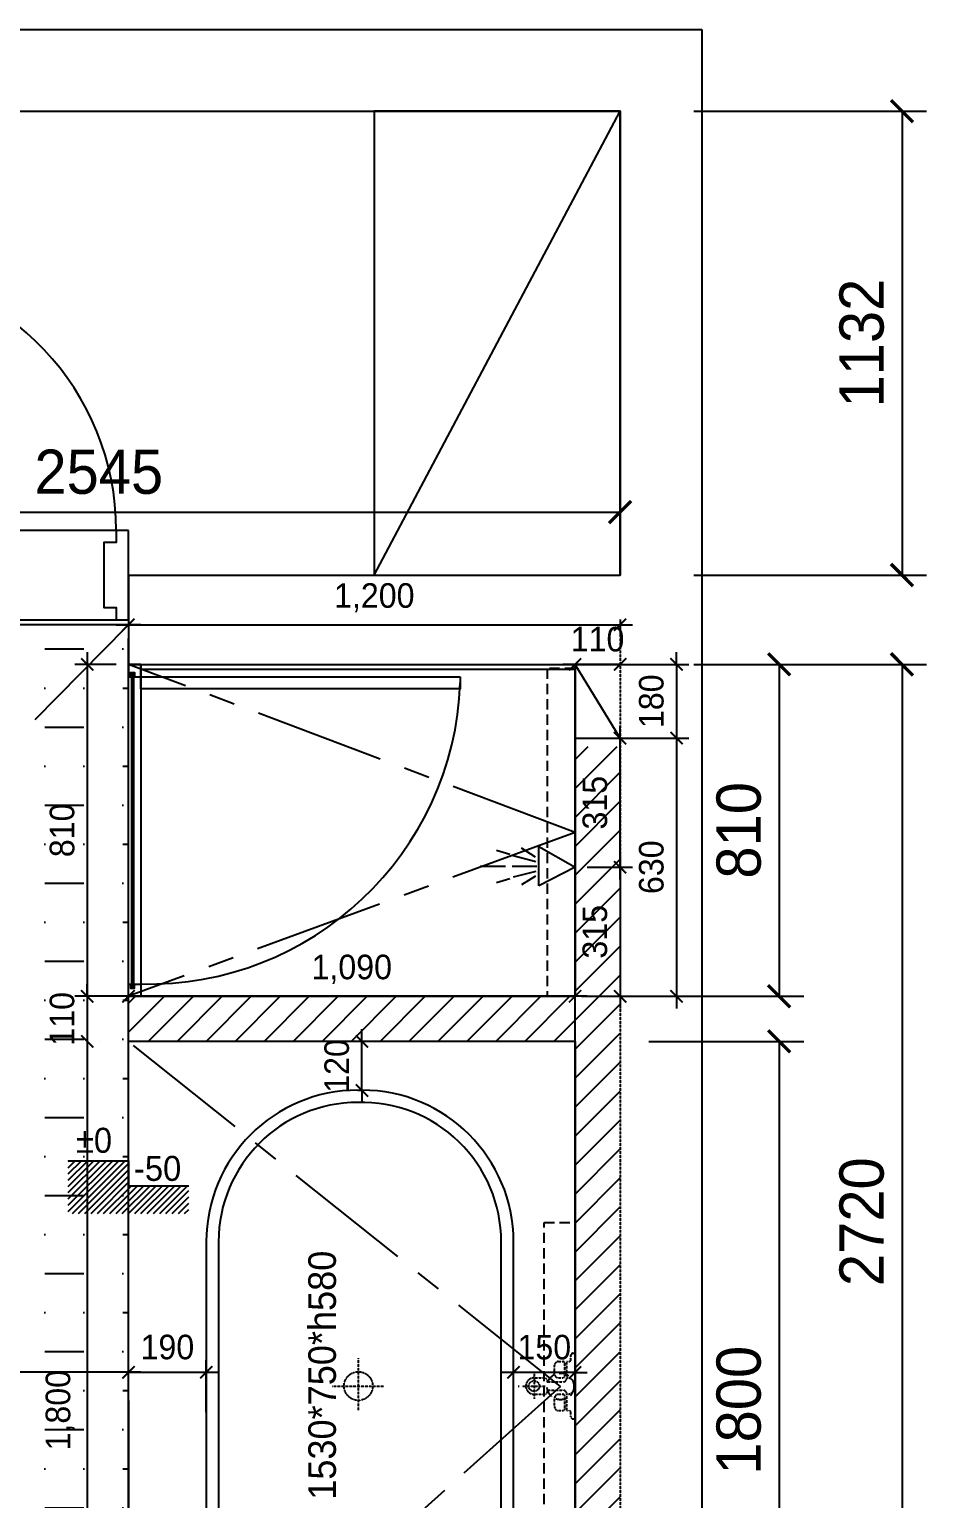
# Model space of a CAD drawing. Header units: millimetres. Extents: x 217202 to 745838, y -6815 to 171372.
# Drawn here: x 387307 to 389498, y 4748 to 8333 of the extents above; entities that cross this region are included whole.
import ezdxf

# ---------------------------------------------------------------- set-up
doc = ezdxf.new("R2010")
doc.units = ezdxf.units.MM
doc.header["$PDMODE"] = 3
doc.linetypes.add('CENTER', pattern=[50.8, 31.75, -6.35, 6.35, -6.35])
doc.linetypes.add('DASHED', pattern=[0.75, 0.5, -0.25])
doc.layers.get('DEFPOINTS').update_dxf_attribs({"color": 248})
for name, color, linetype in [('0-ELC TEXT', 7, 'Continuous'), ('03-WAL NEW', 3, 'Continuous'), ('06-FUR', 6, 'Continuous'), ('06-LIGHT', 4, 'Continuous'), ('07-DIM', 5, 'Continuous'), ('BATH', 4, 'Continuous'), ('C-WALL1', 2, 'Continuous'), ('CO-BATH', 6, 'Continuous'), ('FUR', 8, 'DASHED'), ('HAT', 5, 'Continuous'), ('TOILET-1', 6, 'Continuous'), ('도면층4', 4, 'Continuous'), ('도면층5', 5, 'Continuous')]:
    doc.layers.add(name, color=color, linetype=linetype)
doc.styles.add('HY 울릉도 L', font='')
doc.styles.add('YOURNAME', font='HY울릉도M.TTF')
doc.styles.add('코레일둥고', font='Korail_Round_Gothic_Medium.ttf')
doc.styles.get('HY 울릉도 L').set_extended_font_data('HY울릉도L')
doc.dimstyles.new('30', dxfattribs={"dimscale": 30, "dimtxt": 2, "dimasz": 1, "dimexe": 1, "dimexo": 1, "dimgap": 1, "dimtad": 1, "dimdec": 0, "dimrnd": 0.05, "dimdsep": 46, "dimlunit": 6, "dimtxsty": 'HY 울릉도 L', "dimblk": 'ARCHTICK', "dimcen": 2.5, "dimdle": 1, "dimclrd": 133, "dimclre": 133, "dimclrt": 30, "dimadec": 0, "dimazin": 0, "dimtfac": 1, "dimtdec": 0, "dimtix": 1, "dimtmove": 2, "dimatfit": 3, "dimldrblk": 'ARCHTICK', "dimfxl": 1, "dimlwd": -1, "dimlwe": -1, "dimarcsym": 0})
doc.dimstyles.new('YOURNAME-60', dxfattribs={"dimscale": 60, "dimtxt": 1.8, "dimasz": 0.9, "dimexe": 1, "dimexo": 3, "dimgap": 0.7, "dimtad": 1, "dimdec": 0, "dimzin": 0, "dimdsep": 46, "dimtxsty": 'YOURNAME', "dimblk": 'ARCHTICK', "dimcen": 0, "dimclrd": 1, "dimclre": 1, "dimclrt": 7, "dimadec": 0, "dimazin": 0, "dimtfac": 1, "dimtdec": 0, "dimtix": 1, "dimtmove": 2, "dimatfit": 3, "dimldrblk": 'ARCHTICK', "dimfxl": 1, "dimtolj": 1, "dimtzin": 0, "dimarcsym": 0})

# ---------------------------------------------------------------- blocks, each defined once
blk = doc.blocks.new('_ArchTick')
at = {"color": 0, "linetype": 'ByBlock', "const_width": 0.15}
blk.add_lwpolyline([(-0.5, -0.5), (0.5, 0.5)], dxfattribs=at)
blk = doc.blocks.new('*D813')
at = {"layer": 'DEFPOINTS', "color": 0, "transparency": 16777216}
for p in [(388749.4, 7154.7), (388749.4, 7005.8), (386204.4, 6983.3)]:
    blk.add_point(p, dxfattribs=at)
at = {"layer": 'HAT', "color": 1, "lineweight": -2, "transparency": 16777216}
for p, q in [((386204.4, 7163.3), (386204.4, 7214.7)), ((388749.4, 7185.8), (388749.4, 7214.7)), ((386204.4, 7154.7), (388749.4, 7154.7))]:
    blk.add_line(p, q, dxfattribs=at)
at = {"layer": 'HAT', "color": 1, "lineweight": -2, "transparency": 16777216, "xscale": 54, "yscale": 54, "zscale": 54, "rotation": 180}
blk.add_blockref('_ArchTick', (386204.4, 7154.7), dxfattribs=at)
at = {"layer": 'HAT', "color": 1, "lineweight": -2, "transparency": 16777216, "xscale": 54, "yscale": 54, "zscale": 54}
blk.add_blockref('_ArchTick', (388749.4, 7154.7), dxfattribs=at)
at = {"layer": 'HAT', "color": 7, "transparency": 16777216, "insert": (387476.9, 7252.7), "char_height": 108, "attachment_point": 5, "style": 'YOURNAME'}
blk.add_mtext('\\A1;2545', dxfattribs=at)
blk = doc.blocks.new('*D814')
at = {"layer": '06-FUR', "color": 133, "transparency": 16777216}
for p, q in [((387549.4, 6892.6), (387549.4, 6849.9)), ((388749.4, 6892.6), (388749.4, 6849.9)), ((387519.4, 6879.9), (388779.4, 6879.9))]:
    blk.add_line(p, q, dxfattribs=at)
at = {"layer": 'DEFPOINTS', "color": 0, "transparency": 16777216}
for p in [(387549.4, 6922.6), (388749.4, 6922.6), (388749.4, 6879.9)]:
    blk.add_point(p, dxfattribs=at)
at = {"layer": '06-FUR', "color": 133, "transparency": 16777216, "xscale": 30, "yscale": 30, "zscale": 30, "rotation": 180}
blk.add_blockref('_ArchTick', (387549.4, 6879.9), dxfattribs=at)
at = {"layer": '06-FUR', "color": 133, "transparency": 16777216, "xscale": 30, "yscale": 30, "zscale": 30}
blk.add_blockref('_ArchTick', (388749.4, 6879.9), dxfattribs=at)
at = {"layer": '06-FUR', "color": 30, "transparency": 16777216, "insert": (388149.4, 6945.8), "char_height": 60, "attachment_point": 5, "style": 'HY 울릉도 L'}
blk.add_mtext('1,200', dxfattribs=at)
blk = doc.blocks.new('*D815')
at = {"layer": '06-FUR', "color": 133, "transparency": 16777216}
for p, q in [((386849.4, 6909.9), (386849.4, 6909.9)), ((387549.4, 6892.6), (387549.4, 6849.9)), ((387579.4, 6879.9), (386819.4, 6879.9))]:
    blk.add_line(p, q, dxfattribs=at)
at = {"layer": 'DEFPOINTS', "color": 0, "transparency": 16777216}
for p in [(387549.4, 6922.6), (386849.4, 6879.9), (386849.4, 6879.9)]:
    blk.add_point(p, dxfattribs=at)
at = {"layer": '06-FUR', "color": 133, "transparency": 16777216, "xscale": 30, "yscale": 30, "zscale": 30, "rotation": 180}
blk.add_blockref('_ArchTick', (386849.4, 6879.9), dxfattribs=at)
at = {"layer": '06-FUR', "color": 133, "transparency": 16777216, "xscale": 30, "yscale": 30, "zscale": 30}
blk.add_blockref('_ArchTick', (387549.4, 6879.9), dxfattribs=at)
at = {"layer": '06-FUR', "color": 30, "transparency": 16777216, "insert": (387199.4, 6941.1), "char_height": 60, "attachment_point": 5, "style": 'HY 울릉도 L'}
blk.add_mtext('700', dxfattribs=at)
blk = doc.blocks.new('*D846')
at = {"layer": 'DEFPOINTS', "color": 0, "transparency": 16777216}
for p in [(388749.4, 8133.3), (388749.4, 7001.3), (389437.6, 7001.3)]:
    blk.add_point(p, dxfattribs=at)
at = {"layer": 'HAT', "color": 1, "lineweight": -2, "transparency": 16777216}
for p, q in [((388929.4, 8133.3), (389497.6, 8133.3)), ((389437.6, 8133.3), (389437.6, 7001.3)), ((388929.4, 7001.3), (389497.6, 7001.3))]:
    blk.add_line(p, q, dxfattribs=at)
at = {"layer": 'HAT', "color": 1, "lineweight": -2, "transparency": 16777216, "xscale": 54, "yscale": 54, "zscale": 54}
for p, rotation in [((389437.6, 8133.3), 90), ((389437.6, 7001.3), 270)]:
    blk.add_blockref('_ArchTick', p, dxfattribs=dict(at, rotation=rotation))
at = {"layer": 'HAT', "color": 7, "transparency": 16777216, "insert": (389339.5, 7567.3), "char_height": 108, "attachment_point": 5, "rotation": 90, "style": 'YOURNAME'}
blk.add_mtext('\\A1;1132', dxfattribs=at)
blk = doc.blocks.new('AC-8')
at = {"layer": 'BATH'}
for p, q in [((-50.8, 54), (-0.1, 142.7)), ((-0.1, 142.7), (45.4, 54)), ((45.4, 54), (-50.8, 54)), ((-24.7, 46.5), (-46.3, 12.2)), ((-13.5, 47.3), (-27.7, -7.9)), ((-1.6, 49.5), (-1.6, -10.8)), ((10.4, 47.3), (24.5, -7.9)), ((21.6, 46.5), (43.2, 12.2)), ((-31.4, -16.2), (-41.1, -49)), ((-1.6, -27.3), (-1.6, -88.5)), ((28.3, -16.2), (38, -49))]:
    blk.add_line(p, q, dxfattribs=at)
blk = doc.blocks.new('*D830')
at = {"layer": 'DEFPOINTS', "color": 0, "transparency": 16777216}
for p in [(388749.4, 6783.3), (388749.4, 4063.3), (389437.6, 4063.3)]:
    blk.add_point(p, dxfattribs=at)
at = {"layer": 'HAT', "color": 1, "lineweight": -2, "transparency": 16777216}
for p, q in [((388929.4, 6783.3), (389497.6, 6783.3)), ((389437.6, 6783.3), (389437.6, 4063.3)), ((388929.4, 4063.3), (389497.6, 4063.3))]:
    blk.add_line(p, q, dxfattribs=at)
at = {"layer": 'HAT', "color": 1, "lineweight": -2, "transparency": 16777216, "xscale": 54, "yscale": 54, "zscale": 54}
for p, rotation in [((389437.6, 6783.3), 90), ((389437.6, 4063.3), 270)]:
    blk.add_blockref('_ArchTick', p, dxfattribs=dict(at, rotation=rotation))
at = {"layer": 'HAT', "color": 7, "transparency": 16777216, "insert": (389339.5, 5423.3), "char_height": 108, "attachment_point": 5, "rotation": 90, "style": 'YOURNAME'}
blk.add_mtext('\\A1;2720', dxfattribs=at)
blk = doc.blocks.new('*D831')
at = {"layer": 'DEFPOINTS', "color": 0, "transparency": 16777216}
for p in [(388749.4, 6783.3), (388475, 5973.3), (389137.6, 5973.3)]:
    blk.add_point(p, dxfattribs=at)
at = {"layer": 'HAT', "color": 1, "lineweight": -2, "transparency": 16777216}
for p, q in [((388929.4, 6783.3), (389197.6, 6783.3)), ((389137.6, 6783.3), (389137.6, 5973.3)), ((388655, 5973.3), (389197.6, 5973.3))]:
    blk.add_line(p, q, dxfattribs=at)
at = {"layer": 'HAT', "color": 1, "lineweight": -2, "transparency": 16777216, "xscale": 54, "yscale": 54, "zscale": 54}
for p, rotation in [((389137.6, 6783.3), 90), ((389137.6, 5973.3), 270)]:
    blk.add_blockref('_ArchTick', p, dxfattribs=dict(at, rotation=rotation))
at = {"layer": 'HAT', "color": 7, "transparency": 16777216, "insert": (389039.4, 6378.3), "char_height": 108, "attachment_point": 5, "rotation": 90, "style": 'YOURNAME'}
blk.add_mtext('\\A1;810', dxfattribs=at)
blk = doc.blocks.new('*D832')
at = {"layer": 'DEFPOINTS', "color": 0, "transparency": 16777216}
for p in [(388639.4, 5863.3), (388749.4, 4063.3), (389137.6, 4063.3)]:
    blk.add_point(p, dxfattribs=at)
at = {"layer": 'HAT', "color": 1, "lineweight": -2, "transparency": 16777216}
for p, q in [((388819.4, 5863.3), (389197.6, 5863.3)), ((389137.6, 5863.3), (389137.6, 4063.3)), ((388929.4, 4063.3), (389197.6, 4063.3))]:
    blk.add_line(p, q, dxfattribs=at)
at = {"layer": 'HAT', "color": 1, "lineweight": -2, "transparency": 16777216, "xscale": 54, "yscale": 54, "zscale": 54}
for p, rotation in [((389137.6, 5863.3), 90), ((389137.6, 4063.3), 270)]:
    blk.add_blockref('_ArchTick', p, dxfattribs=dict(at, rotation=rotation))
at = {"layer": 'HAT', "color": 7, "transparency": 16777216, "insert": (389039.4, 4963.3), "char_height": 108, "attachment_point": 5, "rotation": 90, "style": 'YOURNAME'}
blk.add_mtext('\\A1;1800', dxfattribs=at)
blk = doc.blocks.new('*D852')
at = {"layer": '06-FUR', "color": 133, "transparency": 16777216}
for p, q in [((387448.8, 5893.3), (387448.8, 4033.3)), ((387478.8, 5863.3), (387478.8, 5863.3)), ((387519.4, 4063.3), (387418.8, 4063.3))]:
    blk.add_line(p, q, dxfattribs=at)
at = {"layer": 'DEFPOINTS', "color": 0, "transparency": 16777216}
for p in [(387448.8, 5863.3), (387448.8, 4063.3), (387549.4, 4063.3)]:
    blk.add_point(p, dxfattribs=at)
at = {"layer": '06-FUR', "color": 133, "transparency": 16777216, "xscale": 30, "yscale": 30, "zscale": 30}
for p, rotation in [((387448.8, 5863.3), 90), ((387448.8, 4063.3), 270)]:
    blk.add_blockref('_ArchTick', p, dxfattribs=dict(at, rotation=rotation))
at = {"layer": '06-FUR', "color": 30, "transparency": 16777216, "insert": (387382.8, 4963.3), "char_height": 60, "attachment_point": 5, "rotation": 90, "style": 'HY 울릉도 L'}
blk.add_mtext('1,800', dxfattribs=at)
blk = doc.blocks.new('*D816')
at = {"layer": '06-FUR', "color": 133, "transparency": 16777216}
for p, q in [((387448.8, 6813.3), (387448.8, 5943.3)), ((387519.4, 6783.3), (387418.8, 6783.3)), ((387519.4, 5973.3), (387418.8, 5973.3))]:
    blk.add_line(p, q, dxfattribs=at)
at = {"layer": 'DEFPOINTS', "color": 0, "transparency": 16777216}
for p in [(387549.4, 6783.3), (387448.8, 5973.3), (387549.4, 5973.3)]:
    blk.add_point(p, dxfattribs=at)
at = {"layer": '06-FUR', "color": 133, "transparency": 16777216, "xscale": 30, "yscale": 30, "zscale": 30}
for p, rotation in [((387448.8, 6783.3), 90), ((387448.8, 5973.3), 270)]:
    blk.add_blockref('_ArchTick', p, dxfattribs=dict(at, rotation=rotation))
at = {"layer": '06-FUR', "color": 30, "transparency": 16777216, "insert": (387387.5, 6378.3), "char_height": 60, "attachment_point": 5, "rotation": 90, "style": 'HY 울릉도 L'}
blk.add_mtext('810', dxfattribs=at)
blk = doc.blocks.new('*D847')
at = {"layer": '06-FUR', "color": 133, "transparency": 16777216}
for p, q in [((388639.4, 6783.3), (388609.4, 6783.3)), ((388639.4, 6783.3), (388749.4, 6783.3)), ((388749.4, 6783.3), (388779.4, 6783.3))]:
    blk.add_line(p, q, dxfattribs=at)
at = {"layer": 'DEFPOINTS', "color": 0, "transparency": 16777216}
for p in [(388639.4, 6783.3), (388749.4, 6783.3), (388749.4, 6783.3)]:
    blk.add_point(p, dxfattribs=at)
at = {"layer": '06-FUR', "color": 133, "transparency": 16777216, "xscale": 30, "yscale": 30, "zscale": 30}
blk.add_blockref('_ArchTick', (388639.4, 6783.3), dxfattribs=at)
at = {"layer": '06-FUR', "color": 133, "transparency": 16777216, "xscale": 30, "yscale": 30, "zscale": 30, "rotation": 180}
blk.add_blockref('_ArchTick', (388749.4, 6783.3), dxfattribs=at)
at = {"layer": '06-FUR', "color": 30, "transparency": 16777216, "insert": (388694.4, 6844.5), "char_height": 60, "attachment_point": 5, "style": 'HY 울릉도 L'}
blk.add_mtext('110', dxfattribs=at)
blk = doc.blocks.new('*D848')
at = {"layer": '06-FUR', "color": 133, "transparency": 16777216}
for p, q in [((387549.4, 5893.3), (387549.4, 6003.3)), ((388639.4, 5893.3), (388639.4, 6003.3)), ((388669.4, 5973.3), (387519.4, 5973.3))]:
    blk.add_line(p, q, dxfattribs=at)
at = {"layer": 'DEFPOINTS', "color": 0, "transparency": 16777216}
for p in [(387549.4, 5973.3), (387549.4, 5863.3), (388639.4, 5863.3)]:
    blk.add_point(p, dxfattribs=at)
at = {"layer": '06-FUR', "color": 133, "transparency": 16777216, "xscale": 30, "yscale": 30, "zscale": 30, "rotation": 180}
blk.add_blockref('_ArchTick', (387549.4, 5973.3), dxfattribs=at)
at = {"layer": '06-FUR', "color": 133, "transparency": 16777216, "xscale": 30, "yscale": 30, "zscale": 30}
blk.add_blockref('_ArchTick', (388639.4, 5973.3), dxfattribs=at)
at = {"layer": '06-FUR', "color": 30, "transparency": 16777216, "insert": (388094.4, 6039.3), "char_height": 60, "attachment_point": 5, "style": 'HY 울릉도 L'}
blk.add_mtext('1,090', dxfattribs=at)
blk = doc.blocks.new('*D817')
at = {"layer": '06-FUR', "color": 133, "transparency": 16777216}
for p, q in [((387448.8, 5973.3), (387448.8, 6003.3)), ((387448.8, 5973.3), (387448.8, 5863.3)), ((387478.8, 5973.3), (387478.8, 5973.3)), ((387448.8, 5863.3), (387448.8, 5833.3)), ((387478.8, 5863.3), (387478.8, 5863.3))]:
    blk.add_line(p, q, dxfattribs=at)
at = {"layer": 'DEFPOINTS', "color": 0, "transparency": 16777216}
for p in [(387448.8, 5973.3), (387448.8, 5863.3), (387448.8, 5863.3)]:
    blk.add_point(p, dxfattribs=at)
at = {"layer": '06-FUR', "color": 133, "transparency": 16777216, "xscale": 30, "yscale": 30, "zscale": 30}
for p, rotation in [((387448.8, 5973.3), 270), ((387448.8, 5863.3), 90)]:
    blk.add_blockref('_ArchTick', p, dxfattribs=dict(at, rotation=rotation))
at = {"layer": '06-FUR', "color": 30, "transparency": 16777216, "insert": (387387.5, 5918.3), "char_height": 60, "attachment_point": 5, "rotation": 90, "style": 'HY 울릉도 L'}
blk.add_mtext('110', dxfattribs=at)
blk = doc.blocks.new('*D828')
at = {"layer": '06-FUR', "color": 133, "transparency": 16777216}
blk.add_line((387579.4, 5055.8), (386774.4, 5055.8), dxfattribs=at)
at = {"layer": 'DEFPOINTS', "color": 0, "transparency": 16777216}
for p in [(386804.4, 5055.8), (386804.4, 5055.8), (387549.4, 5055.8)]:
    blk.add_point(p, dxfattribs=at)
at = {"layer": '06-FUR', "color": 133, "transparency": 16777216, "xscale": 30, "yscale": 30, "zscale": 30, "rotation": 180}
blk.add_blockref('_ArchTick', (386804.4, 5055.8), dxfattribs=at)
at = {"layer": '06-FUR', "color": 133, "transparency": 16777216, "xscale": 30, "yscale": 30, "zscale": 30}
blk.add_blockref('_ArchTick', (387549.4, 5055.8), dxfattribs=at)
at = {"layer": '06-FUR', "color": 30, "transparency": 16777216, "insert": (387176.9, 5116.5), "char_height": 60, "attachment_point": 5, "style": 'HY 울릉도 L'}
blk.add_mtext('745', dxfattribs=at)
blk = doc.blocks.new('*D834')
at = {"layer": '06-FUR', "color": 133, "transparency": 16777216}
for p, q in [((387549.4, 5055.8), (387519.4, 5055.8)), ((387549.4, 4958.5), (387549.4, 5085.8)), ((387549.4, 5055.8), (387739.3, 5055.8)), ((387739.3, 4958.5), (387739.3, 5085.8)), ((387739.3, 5055.8), (387769.3, 5055.8))]:
    blk.add_line(p, q, dxfattribs=at)
at = {"layer": 'DEFPOINTS', "color": 0, "transparency": 16777216}
for p in [(387739.3, 5055.8), (387549.4, 4928.5), (387739.3, 4928.5)]:
    blk.add_point(p, dxfattribs=at)
at = {"layer": '06-FUR', "color": 133, "transparency": 16777216, "xscale": 30, "yscale": 30, "zscale": 30}
blk.add_blockref('_ArchTick', (387549.4, 5055.8), dxfattribs=at)
at = {"layer": '06-FUR', "color": 133, "transparency": 16777216, "xscale": 30, "yscale": 30, "zscale": 30, "rotation": 180}
blk.add_blockref('_ArchTick', (387739.3, 5055.8), dxfattribs=at)
at = {"layer": '06-FUR', "color": 30, "transparency": 16777216, "insert": (387644.4, 5117.1), "char_height": 60, "attachment_point": 5, "style": 'HY 울릉도 L'}
blk.add_mtext('190', dxfattribs=at)
blk = doc.blocks.new('*D857')
at = {"layer": '06-FUR', "color": 133, "transparency": 16777216}
for p, q in [((388887.2, 6633.3), (388887.2, 5943.3)), ((388917.2, 6603.3), (388917.2, 6603.3)), ((388669.4, 5973.3), (388917.2, 5973.3))]:
    blk.add_line(p, q, dxfattribs=at)
at = {"layer": 'DEFPOINTS', "color": 0, "transparency": 16777216}
for p in [(388887.2, 6603.3), (388639.4, 5973.3), (388887.2, 5973.3)]:
    blk.add_point(p, dxfattribs=at)
at = {"layer": '06-FUR', "color": 133, "transparency": 16777216, "xscale": 30, "yscale": 30, "zscale": 30}
for p, rotation in [((388887.2, 6603.3), 90), ((388887.2, 5973.3), 270)]:
    blk.add_blockref('_ArchTick', p, dxfattribs=dict(at, rotation=rotation))
at = {"layer": '06-FUR', "color": 30, "transparency": 16777216, "insert": (388825.9, 6288.3), "char_height": 60, "attachment_point": 5, "rotation": 90, "style": 'HY 울릉도 L'}
blk.add_mtext('630', dxfattribs=at)
blk = doc.blocks.new('*D833')
at = {"layer": '06-FUR', "color": 133, "transparency": 16777216}
for p, q in [((388489.3, 5055.5), (388459.3, 5055.5)), ((388639.4, 5055.5), (388489.3, 5055.5)), ((388639.4, 4982.1), (388639.4, 5085.5)), ((388639.4, 5055.5), (388669.4, 5055.5))]:
    blk.add_line(p, q, dxfattribs=at)
at = {"layer": 'DEFPOINTS', "color": 0, "transparency": 16777216}
for p in [(388489.3, 5055.5), (388489.3, 5055.5), (388639.4, 4952.1)]:
    blk.add_point(p, dxfattribs=at)
at = {"layer": '06-FUR', "color": 133, "transparency": 16777216, "xscale": 30, "yscale": 30, "zscale": 30}
blk.add_blockref('_ArchTick', (388489.3, 5055.5), dxfattribs=at)
at = {"layer": '06-FUR', "color": 133, "transparency": 16777216, "xscale": 30, "yscale": 30, "zscale": 30, "rotation": 180}
blk.add_blockref('_ArchTick', (388639.4, 5055.5), dxfattribs=at)
at = {"layer": '06-FUR', "color": 30, "transparency": 16777216, "insert": (388564.4, 5116.8), "char_height": 60, "attachment_point": 5, "style": 'HY 울릉도 L'}
blk.add_mtext('150', dxfattribs=at)
blk = doc.blocks.new('*D858')
at = {"layer": '06-FUR', "color": 133, "transparency": 16777216}
for p, q in [((388119.3, 5863.3), (388119.3, 5893.3)), ((388119.3, 5743.3), (388119.3, 5863.3)), ((388149.3, 5863.3), (388149.3, 5863.3)), ((388119.3, 5743.3), (388119.3, 5713.3)), ((388149.3, 5743.3), (388149.3, 5743.3))]:
    blk.add_line(p, q, dxfattribs=at)
at = {"layer": 'DEFPOINTS', "color": 0, "transparency": 16777216}
for p in [(388119.3, 5863.3), (388119.3, 5863.3), (388119.3, 5743.3)]:
    blk.add_point(p, dxfattribs=at)
at = {"layer": '06-FUR', "color": 133, "transparency": 16777216, "xscale": 30, "yscale": 30, "zscale": 30}
for p, rotation in [((388119.3, 5863.3), 270), ((388119.3, 5743.3), 90)]:
    blk.add_blockref('_ArchTick', p, dxfattribs=dict(at, rotation=rotation))
at = {"layer": '06-FUR', "color": 30, "transparency": 16777216, "insert": (388058, 5803.3), "char_height": 60, "attachment_point": 5, "rotation": 90, "style": 'HY 울릉도 L'}
blk.add_mtext('120', dxfattribs=at)
blk = doc.blocks.new('*D854')
at = {"layer": '06-FUR', "color": 133, "transparency": 16777216}
for p, q in [((388887.2, 6783.3), (388887.2, 6813.3)), ((388779.4, 6783.3), (388917.2, 6783.3)), ((388887.2, 6783.3), (388887.2, 6603.3)), ((388779.4, 6603.3), (388917.2, 6603.3)), ((388887.2, 6603.3), (388887.2, 6573.3))]:
    blk.add_line(p, q, dxfattribs=at)
at = {"layer": 'DEFPOINTS', "color": 0, "transparency": 16777216}
for p in [(388749.4, 6783.3), (388749.4, 6603.3), (388887.2, 6603.3)]:
    blk.add_point(p, dxfattribs=at)
at = {"layer": '06-FUR', "color": 133, "transparency": 16777216, "xscale": 30, "yscale": 30, "zscale": 30}
for p, rotation in [((388887.2, 6783.3), 270), ((388887.2, 6603.3), 90)]:
    blk.add_blockref('_ArchTick', p, dxfattribs=dict(at, rotation=rotation))
at = {"layer": '06-FUR', "color": 30, "transparency": 16777216, "insert": (388825.9, 6693.3), "char_height": 60, "attachment_point": 5, "rotation": 90, "style": 'HY 울릉도 L'}
blk.add_mtext('180', dxfattribs=at)
blk = doc.blocks.new('*D855')
at = {"layer": '06-FUR', "color": 133, "transparency": 16777216}
for p, q in [((388749.4, 6258.3), (388749.4, 6633.3)), ((388669.4, 6603.3), (388779.4, 6603.3)), ((388669.4, 6288.3), (388779.4, 6288.3))]:
    blk.add_line(p, q, dxfattribs=at)
at = {"layer": 'DEFPOINTS', "color": 0, "transparency": 16777216}
for p in [(388639.4, 6603.3), (388749.4, 6603.3), (388639.4, 6288.3)]:
    blk.add_point(p, dxfattribs=at)
at = {"layer": '06-FUR', "color": 133, "transparency": 16777216, "xscale": 30, "yscale": 30, "zscale": 30}
for p, rotation in [((388749.4, 6603.3), 90), ((388749.4, 6288.3), 270)]:
    blk.add_blockref('_ArchTick', p, dxfattribs=dict(at, rotation=rotation))
at = {"layer": '06-FUR', "color": 30, "transparency": 16777216, "insert": (388688.1, 6445.8), "char_height": 60, "attachment_point": 5, "rotation": 90, "style": 'HY 울릉도 L'}
blk.add_mtext('315', dxfattribs=at)
blk = doc.blocks.new('*D856')
at = {"layer": '06-FUR', "color": 133, "transparency": 16777216}
for p, q in [((388749.4, 6318.3), (388749.4, 5943.3)), ((388669.4, 6288.3), (388779.4, 6288.3)), ((388669.4, 5973.3), (388779.4, 5973.3))]:
    blk.add_line(p, q, dxfattribs=at)
at = {"layer": 'DEFPOINTS', "color": 0, "transparency": 16777216}
for p in [(388639.4, 6288.3), (388639.4, 5973.3), (388749.4, 5973.3)]:
    blk.add_point(p, dxfattribs=at)
at = {"layer": '06-FUR', "color": 133, "transparency": 16777216, "xscale": 30, "yscale": 30, "zscale": 30}
for p, rotation in [((388749.4, 6288.3), 90), ((388749.4, 5973.3), 270)]:
    blk.add_blockref('_ArchTick', p, dxfattribs=dict(at, rotation=rotation))
at = {"layer": '06-FUR', "color": 30, "transparency": 16777216, "insert": (388688.1, 6130.8), "char_height": 60, "attachment_point": 5, "rotation": 90, "style": 'HY 울릉도 L'}
blk.add_mtext('315', dxfattribs=at)

msp = doc.modelspace()

# ---------------------------------------------------------------- hatches: boundary and pattern name
h = msp.add_hatch()
h.set_pattern_fill('ANSI31', color=8, scale=3.388004, angle=180)
h.set_pattern_definition([(225, (292399.413, -103397.969), (7.60628565, -7.60628565), [])])
h.paths.add_polyline_path([(387402.5, 5572.1), (387549.4, 5572.1), (387549.4, 5511.2), (387696.4, 5511.2), (387696.4, 5443.4), (387402.5, 5443.4)])
at = {"layer": '03-WAL NEW'}
h = msp.add_hatch(dxfattribs=at)
h.set_pattern_fill('_USER', color=8, scale=50, angle=45, pattern_type=0)
h.set_pattern_definition([(45, (80454.817, -64045.294), (-35.355339, 35.355339), [])])
h.paths.add_polyline_path([(388749.4, 6583.3), (388639.4, 6583.3), (388639.4, 5973.3), (387549.4, 5973.3), (387549.4, 5863.3), (388639.4, 5863.3), (388639.4, 4063.3), (388749.4, 4063.3)])
at = {"layer": 'TOILET-1'}
h = msp.add_hatch(dxfattribs=at)
h.set_pattern_fill('MUDST', color=8, scale=15)
h.set_pattern_definition([(0, (45206.75, -64045.29), (190.5, 95.25), [95.25, -95.25, 0, -95.25, 0, -95.25])])
h.paths.add_polyline_path([(387549.4, 6846.4), (387549.4, 6892.3), (387519.4, 6892.3), (386861.4, 6892.3), (386861.4, 6771.3), (386374.4, 6771.3), (386374.4, 6704), (386374.4, 6600.7), (386432.3, 6599.3, -0.407252), (386446.9, 6584.3, -0.420239), (386464.2, 6598.7, -0.003215), (386492.5, 6597.9, -0.200323), (386507, 6603.3, -0.036121), (386823.3, 6567.4, -0.292078), (386908.5, 6462.6, -0.036235), (386912.8, 6404, -0.036235), (386908.5, 6345.4, -0.292078), (386823.3, 6240.6, -0.036121), (386507, 6204.7, -0.200323), (386492.5, 6210.1, -0.003215), (386464.2, 6209.3, -0.420239), (386446.9, 6223.6, -0.407252), (386432.3, 6208.6), (386374.4, 6207.3), (386374.4, 6104), (386374.4, 5963.3), (386504.4, 5963.3, -0.414214), (386804.4, 5663.3), (386804.4, 4975.3), (386811.4, 4975.3), (386811.4, 4489.5), (386829.4, 4489.5), (386829.4, 4738.3), (386859.4, 4738.3), (386859.4, 4737.7, -0.401154), (387504.4, 4063.3), (387534.4, 4063.3), (387534.4, 4075.3), (387549.4, 4075.3)])
h.paths.add_polyline_path([(386859.4, 4737.7), (386859.4, 4063.3), (387504.4, 4063.3, 0.401154)], flags=17)
h.paths.add_polyline_path([(386829.4, 4489.5), (386811.4, 4489.5), (386811.4, 4063.3), (386829.4, 4063.3)], flags=17)

# ---------------------------------------------------------------- linework, layer by layer
at = {"layer": '06-FUR'}
msp.add_line((388149.4, 7001.3), (388749.4, 8133.3), dxfattribs=at)
msp.add_lwpolyline([(388149.4, 7001.3), (388749.4, 7001.3), (388749.4, 8133.3), (388149.4, 8133.3)], close=True, dxfattribs=at)
at = {"layer": '06-LIGHT'}
msp.add_lwpolyline([(387402.5, 5572.1), (387549.4, 5572.1), (387549.4, 5511.2), (387696.4, 5511.2)], dxfattribs=at)
at = {"layer": '07-DIM'}
msp.add_line((387579.4, 6771.3), (388639.4, 6771.3), dxfattribs=at)
at = {"layer": 'C-WALL1'}
for p, q in [((386004.4, 8332.8), (388949, 8332.8)), ((388949, 8332.8), (388949, 3863.3)), ((386204.4, 8133.3), (388749.4, 8133.3)), ((388749.4, 8133.3), (388749.4, 7001.3)), ((387549.4, 6892.3), (387549.4, 7110.3)), ((387549.4, 7001.3), (388749.4, 7001.3)), ((387549.4, 7001.3), (387549.4, 6783.3)), ((387549.4, 6783.3), (388749.4, 6783.3))]:
    msp.add_line(p, q, dxfattribs=at)
at = {"layer": 'CO-BATH'}
for p, q in [((387556.9, 6763.3), (387556.9, 5993.3)), ((387561.9, 6763.3), (387561.9, 5993.3))]:
    msp.add_line(p, q, dxfattribs=at)
at = {"layer": 'CO-BATH', "color": 8}
for points in [[(387549.4, 6783.3), (387579.4, 6783.3), (387579.4, 5973.3), (387549.4, 5973.3)], [(388359.4, 6753.3), (388359.4, 6723.3), (387579.4, 6723.3), (387579.4, 6753.3)]]:
    msp.add_lwpolyline(points, close=True, dxfattribs=at)
at = {"layer": 'CO-BATH'}
for points in [[(387549.4, 6783.3), (387549.4, 6753.3), (387554.4, 6753.3), (387554.4, 6763.3), (387564.4, 6763.3), (387564.4, 6753.3), (387579.4, 6753.3), (387579.4, 6783.3)], [(387549.4, 5973.3), (387549.4, 6003.3), (387554.4, 6003.3), (387554.4, 5993.3), (387564.4, 5993.3), (387564.4, 6003.3), (387579.4, 6003.3), (387579.4, 5973.3)]]:
    msp.add_lwpolyline(points, close=True, dxfattribs=at)
at = {"layer": 'FUR'}
for p, q in [((388949, 8332.8), (388949, -3291.9)), ((388749.4, 6863.3), (388749.4, -3012.4)), ((388629.4, 5087.2), (388629.4, 5097.2)), ((388634.4, 5102.2), (388639.4, 5102.2)), ((388110.6, 4963.8), (388110.6, 5090.1)), ((388589.4, 5052.2), (388589.4, 5072.2)), ((388599.4, 5082.2), (388609.4, 5082.2)), ((388614.4, 5047.2), (388614.4, 5077.2)), ((388619.4, 5082.2), (388624.4, 5082.2)), ((388619.4, 5042.2), (388619.4, 5082.2)), ((388046.5, 5022.2), (388172.1, 5022.2)), ((388500.2, 5022.2), (388502.9, 5022.2)), ((388509.4, 5022.2), (388566.7, 5022.2)), ((388539.4, 5051.7), (388539.4, 4991.2)), ((388539.4, 5042.2), (388562.6, 5042.2)), ((388572.6, 5032.2), (388609.4, 5032.2)), ((388599.4, 5042.2), (388609.4, 5042.2)), ((388539.4, 5002.2), (388563.6, 5002.2)), ((388572.6, 5012.2), (388609.4, 5012.2)), ((388572.6, 5011.2), (388572.6, 5012.2)), ((388589.4, 4972.2), (388589.4, 4992.2)), ((388599.4, 5002.2), (388609.4, 5002.2)), ((388614.4, 4967.2), (388614.4, 4997.2)), ((388619.4, 4962.2), (388619.4, 5002.2)), ((388599.4, 4962.2), (388609.4, 4962.2)), ((388619.4, 4962.2), (388624.4, 4962.2)), ((388629.4, 4947.2), (388629.4, 4957.2)), ((388634.4, 4942.2), (388639.4, 4942.2)), ((388639.4, 4783.3), (388639.4, 4943.3))]:
    msp.add_line(p, q, dxfattribs=at)
at = {"layer": 'FUR', "linetype": 'CENTER', "ltscale": 10}
for p, q in [((386251.8, 5563.3), (387549.4, 6879.9)), ((388639.4, 6373.3), (387549.4, 6783.3)), ((388639.4, 6373.3), (387549.4, 5973.3)), ((388604, 5021.4), (387549.4, 5863.3)), ((388604, 5021.4), (387549.4, 4075.3))]:
    msp.add_line(p, q, dxfattribs=at)
at = {"layer": 'FUR', "ltscale": 50}
for points in [[(388571.4, 6773.3), (388571.4, 5973.3), (388639.4, 5973.3), (388639.4, 6773.3)], [(388639.4, 5421.4), (388639.4, 4621.4), (388564.4, 4621.4), (388564.4, 5421.4)]]:
    msp.add_lwpolyline(points, close=True, dxfattribs=at)
at = {"layer": 'FUR'}
for centre, radius in [((388110.6, 5022.2), 35), ((388539.4, 5022.2), 12.9)]:
    msp.add_circle(centre, radius, dxfattribs=at)
at = {"layer": 'FUR', "ltscale": 50}
msp.add_circle((388604, 5021.4), 32.6, dxfattribs=at)
at = {"layer": 'FUR'}
for centre, radius, start, end in [((388634.4, 5097.2), 5, 90, 180), ((388599.4, 5072.2), 10, 90, 180), ((388609.4, 5077.2), 5, 0, 90), ((388624.4, 5087.2), 5, 270, 0), ((388539.4, 5022.2), 20, 90, 180), ((388539.4, 5022.2), 20, 180, 270), ((388562.6, 5032.2), 10, 0, 90), ((388599.4, 5052.2), 10, 180, 270), ((388609.4, 5047.2), 5, 270, 0), ((388609.4, 5042.2), 10, 270, 0), ((388619.4, 5022.2), 20, 270, 90), ((388563.6, 5011.2), 9, 270, 0), ((388599.4, 4992.2), 10, 90, 180), ((388609.4, 5002.2), 10, 0, 90), ((388609.4, 4997.2), 5, 0, 90), ((388599.4, 4972.2), 10, 180, 270), ((388609.4, 4967.2), 5, 270, 0), ((388624.4, 4957.2), 5, 0, 90), ((388634.4, 4947.2), 5, 180, 270)]:
    msp.add_arc(centre, radius, start, end, dxfattribs=at)
at = {"layer": 'TOILET-1'}
for p, q in [((387549.4, 4063.3), (387549.4, 6846.4)), ((388749.4, 6783.3), (388639.4, 6783.3)), ((388639.4, 6783.3), (388639.4, 5973.3)), ((388639.4, 5973.3), (388639.4, 6783.3)), ((388639.4, 6783.3), (388639.4, 6603.3)), ((388749.4, 6603.3), (388639.4, 6783.3)), ((388639.4, 6603.3), (388749.4, 6603.3)), ((388639.4, 6603.3), (388639.4, 5973.3)), ((388639.4, 6603.3), (388639.4, 5973.3)), ((387549.4, 5863.3), (387549.4, 5973.3)), ((387549.4, 5973.3), (388639.4, 5973.3)), ((388639.4, 5863.3), (388639.4, 5973.3)), ((388639.4, 5863.3), (387549.4, 5863.3)), ((388639.4, 5863.3), (388639.4, 4063.3)), ((388639.4, 4063.3), (388639.4, 5863.3)), ((388109.3, 5744.3), (388119.3, 5744.3)), ((387739.3, 5374.3), (387739.3, 4564.3)), ((387769.3, 5374.3), (387769.3, 4564.3)), ((388459.3, 4564.3), (388459.3, 5374.3)), ((388489.3, 4564.3), (388489.3, 5374.3)), ((387549.4, 4987.2), (387549.4, 4063.3))]:
    msp.add_line(p, q, dxfattribs=at)
for centre, radius, start, end in [((387596.7, 6766.3), 763.2, 268.7027, 357.8946), ((388109.3, 5374.3), 370, 90, 180), ((388119.3, 5374.3), 370, 0, 90), ((388109.3, 5374.3), 340, 90, 180), ((388119.1, 5374.2), 340.2, 0.0167, 91.644)]:
    msp.add_arc(centre, radius, start, end, dxfattribs=at)
at = {"layer": '도면층4'}
for p, q in [((387549.4, 7110.3), (386849.4, 7110.3)), ((386849.4, 6892.3), (387549.4, 6892.3))]:
    msp.add_line(p, q, dxfattribs=at)
msp.add_lwpolyline([(387549.4, 7110.3), (387519.4, 7110.3), (387519.4, 7080.3), (387489.4, 7080.3), (387489.4, 6922.3), (387519.4, 6922.3), (387519.4, 6892.3), (387549.4, 6892.3), (387549.4, 7110.3)], dxfattribs=at)
at = {"layer": '도면층5'}
msp.add_arc((386879.2, 7110.2), 640.2, 0.0077, 87.0698, dxfattribs=at)

# ---------------------------------------------------------------- block references
at = {"layer": 'C-WALL1', "rotation": 270}
msp.add_blockref('AC-8', (388496.7, 6288.2), dxfattribs=at)

# ---------------------------------------------------------------- texts
at = {"layer": '0-ELC TEXT', "insert": (387988.4, 4551.2), "char_height": 67.372, "attachment_point": 1, "rotation": 90, "style": '코레일둥고'}
msp.add_mtext_dynamic_manual_height_columns('{\\fGulim|b0|i0|c129|p50;욕조 1530*750*h580}', width=908.772, gutter_width=3748.8, heights=[0], dxfattribs=at)
at = {"layer": '도면층4', "style": '코레일둥고'}
for s, p in [('%%P0', (387421.2, 5591.5)), ('-50', (387562.9, 5522.9))]:
    msp.add_text(s, height=60.98, dxfattribs=at).set_placement(p)

# ---------------------------------------------------------------- dimensions: what is measured, and where the dimension line sits
at = {"layer": '06-FUR'}
for base, p1, p2, picture, middle in [((386849.4, 6879.9), (387549.4, 6922.6), (386849.4, 6879.9), '*D815', (387199.4, 6941.1)), ((388749.4, 6879.9), (387549.4, 6922.6), (388749.4, 6922.6), '*D814', (388149.4, 6945.8)), ((388749.4, 6783.3), (388639.4, 6783.3), (388749.4, 6783.3), '*D847', (388694.4, 6844.5)), ((387549.4, 5973.3), (388639.4, 5863.3), (387549.4, 5863.3), '*D848', (388094.4, 6039.3)), ((386804.4, 5055.8), (387549.4, 5055.8), (386804.4, 5055.8), '*D828', (387176.9, 5116.5)), ((387739.3, 5055.8), (387549.4, 4928.5), (387739.3, 4928.5), '*D834', (387644.4, 5117.1)), ((388489.3, 5055.5), (388639.4, 4952.1), (388489.3, 5055.5), '*D833', (388564.4, 5116.8))]:
    dim = msp.add_linear_dim(base=base, p1=p1, p2=p2, dimstyle='30', override={"dimfxl": 1.25}, dxfattribs=at)
    dim.commit()
    dim.dimension.update_dxf_attribs({"geometry": picture, "text_midpoint": middle})
for base, p1, p2, picture, middle in [((387448.8, 5973.3), (387549.4, 6783.3), (387549.4, 5973.3), '*D816', (387387.5, 6378.3)), ((388887.2, 6603.3), (388749.4, 6783.3), (388749.4, 6603.3), '*D854', (388825.9, 6693.3)), ((388887.2, 5973.3), (388887.2, 6603.3), (388639.4, 5973.3), '*D857', (388825.9, 6288.3)), ((388749.4, 6603.3), (388639.4, 6288.3), (388639.4, 6603.3), '*D855', (388688.1, 6445.8)), ((388749.4, 5973.3), (388639.4, 6288.3), (388639.4, 5973.3), '*D856', (388688.1, 6130.8)), ((387448.8, 4063.3), (387448.8, 5863.3), (387549.4, 4063.3), '*D852', (387382.8, 4963.3)), ((388119.3, 5863.3), (388119.3, 5743.3), (388119.3, 5863.3), '*D858', (388058, 5803.3))]:
    dim = msp.add_linear_dim(base=base, p1=p1, p2=p2, angle=90, dimstyle='30', override={"dimfxl": 1.25}, dxfattribs=at)
    dim.commit()
    dim.dimension.update_dxf_attribs({"geometry": picture, "text_midpoint": middle})
dim = msp.add_aligned_dim(p1=(387448.8, 5973.3), p2=(387448.8, 5863.3), distance=0, dimstyle='30', override={"dimfxl": 1.25}, dxfattribs=at)
dim.commit()
dim.dimension.update_dxf_attribs({"geometry": '*D817', "text_midpoint": (387387.5, 5918.3)})
at = {"layer": 'HAT'}
for base, p1, p2, angle, picture, middle in [((389437.6, 7001.3), (388749.4, 8133.3), (388749.4, 7001.3), 90, '*D846', (389339.5, 7567.3)), ((388749.4, 7154.7), (386204.4, 6983.3), (388749.4, 7005.8), 180, '*D813', (387476.9, 7252.7)), ((389137.6, 5973.3), (388749.4, 6783.3), (388475, 5973.3), 270, '*D831', (389039.4, 6378.3)), ((389437.6, 4063.3), (388749.4, 6783.3), (388749.4, 4063.3), 90, '*D830', (389339.5, 5423.3)), ((389137.6, 4063.3), (388639.4, 5863.3), (388749.4, 4063.3), 270, '*D832', (389039.4, 4963.3))]:
    dim = msp.add_linear_dim(base=base, p1=p1, p2=p2, angle=angle, dimstyle='YOURNAME-60', dxfattribs=at)
    dim.commit()
    dim.dimension.update_dxf_attribs({"geometry": picture, "text_midpoint": middle})

doc.saveas('drawing.dxf')
